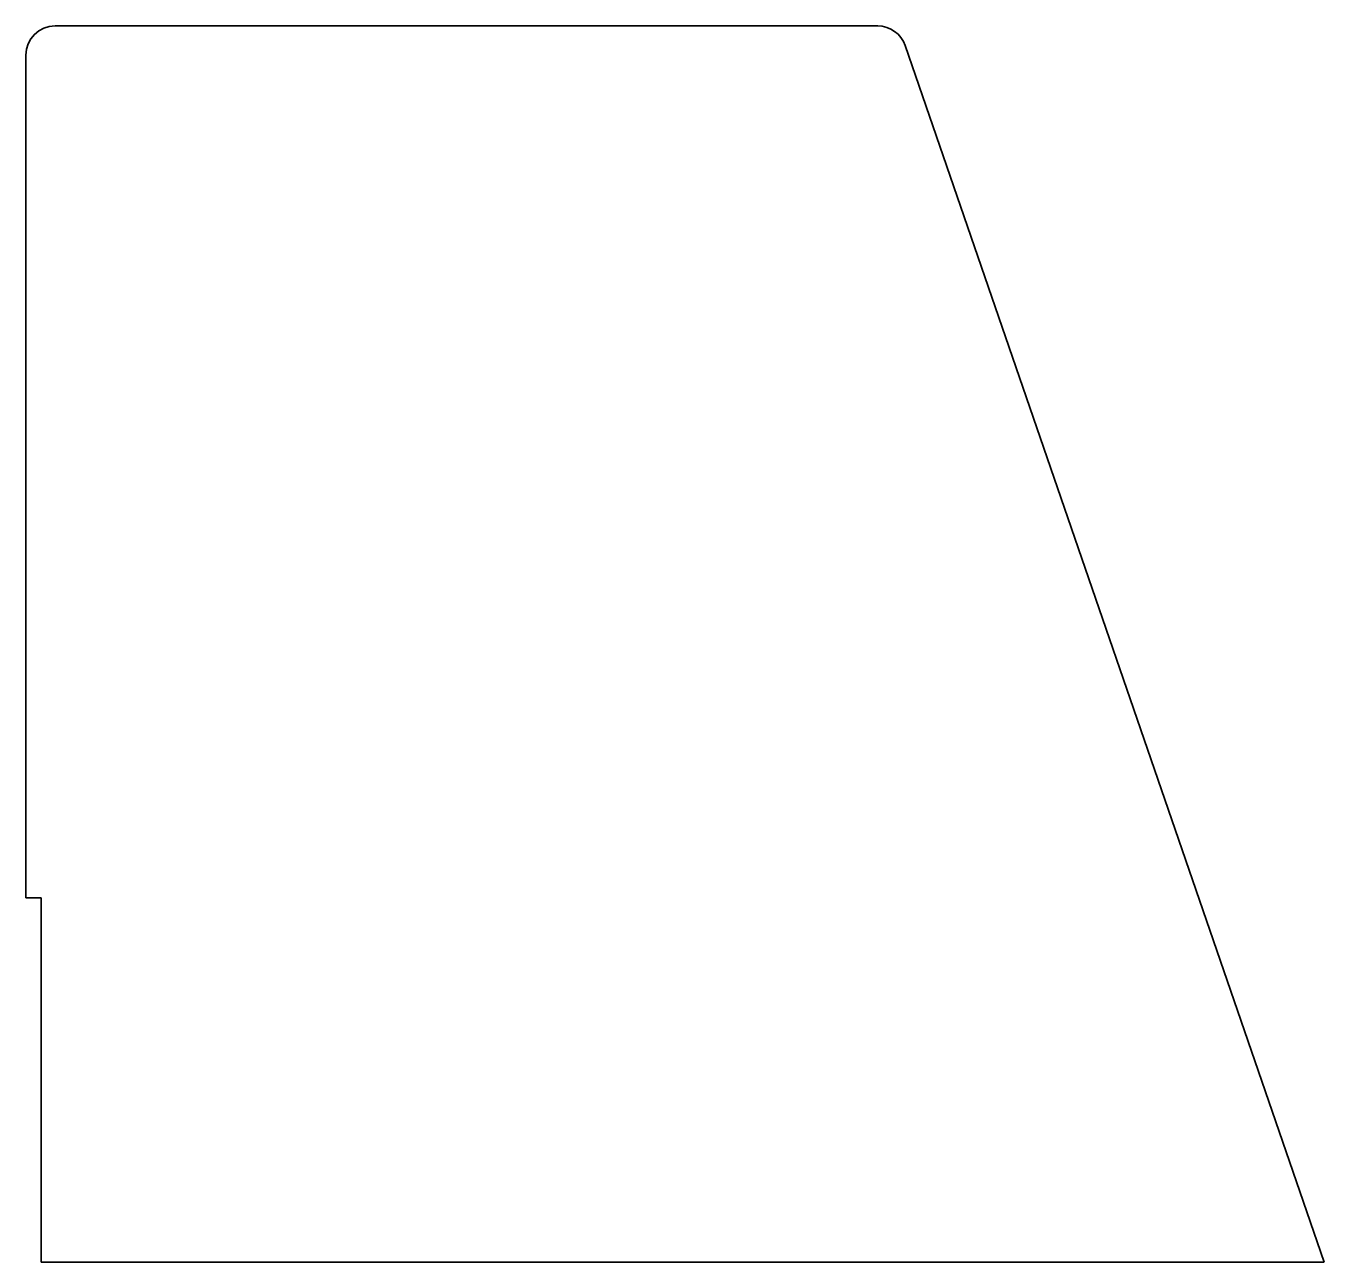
# Model space of a CAD drawing. Header units: inches. Extents: x 0 to 179, y 0 to 170.
import ezdxf

# ---------------------------------------------------------------- set-up
doc = ezdxf.new("R2010")
doc.units = ezdxf.units.IN
doc.header["$MEASUREMENT"] = 0
doc.layers.add('SIMUMAK Visible (ISO)', color=7, linetype='Continuous', lineweight=35)

# ---------------------------------------------------------------- blocks, each defined once
blk = doc.blocks.new('AMB-04-TADCHATHR01_Sheet_4_AMB-04-TADCHATHR01')
at = {"layer": 'SIMUMAK Visible (ISO)'}
for p, q in [((-85.27, 85), (27.88, 85)), ((31.66, 82.3), (89.27, -85)), ((-89.27, -34.9), (-89.27, 81)), ((-89.27, -34.9), (-87.17, -34.9)), ((-87.17, -34.9), (-87.17, -85)), ((-87.17, -85), (89.27, -85))]:
    blk.add_line(p, q, dxfattribs=at)
at = {"layer": 'SIMUMAK Visible (ISO)', "extrusion": (0, 0, -1)}
for centre, start, end in [((85.27, 81), 0, 90), ((-27.88, 81), 90, 161)]:
    blk.add_arc(centre, 4, start, end, dxfattribs=at)

msp = doc.modelspace()

# ---------------------------------------------------------------- block references
msp.add_blockref('AMB-04-TADCHATHR01_Sheet_4_AMB-04-TADCHATHR01', (89.27, 85))

doc.saveas('drawing.dxf')
